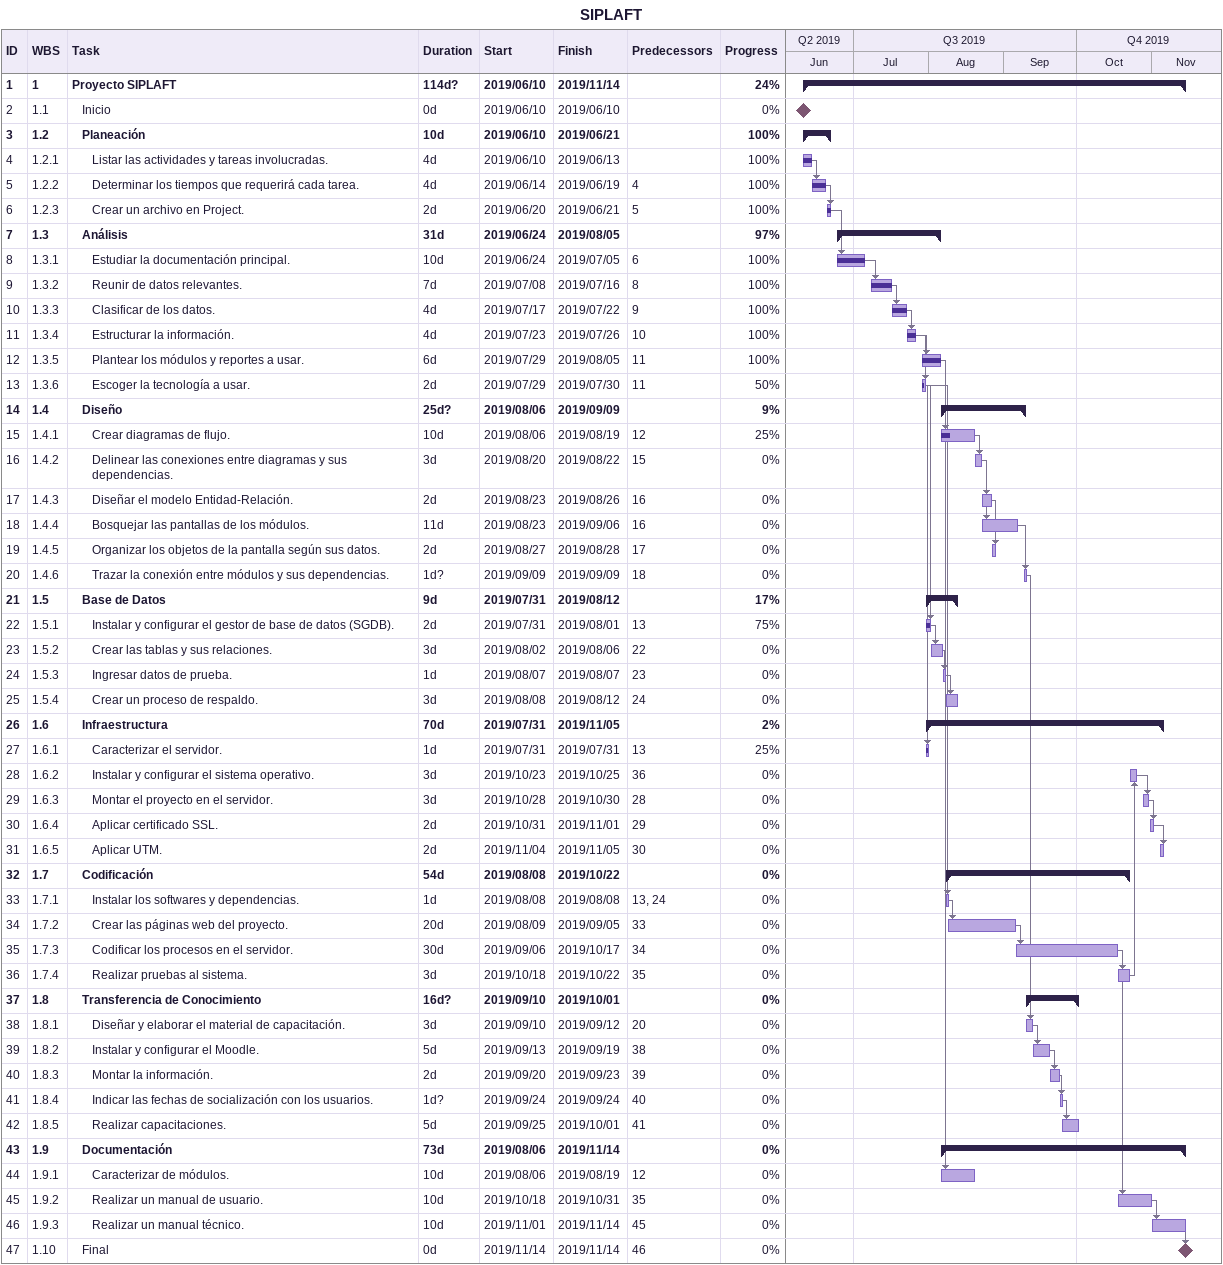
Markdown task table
SIPLAFT

| ID | WBS | Task | Duration | Start | Finish | Predecessors | % complete |
|---|---|---|---|---|---|---|---|
| 1 | 1 | **Proyecto SIPLAFT** | 114d? | 2019-06-10 | 2019-11-14 |  | 24 |
| 2 | 1.1 | Inicio | 0d | 2019-06-10 | 2019-06-10 |  | 0 |
| 3 | 1.2 | **Planeación** | 10d | 2019-06-10 | 2019-06-21 |  | 100 |
| 4 | 1.2.1 | Listar las actividades y tareas involucradas. | 4d | 2019-06-10 | 2019-06-13 |  | 100 |
| 5 | 1.2.2 | Determinar los tiempos que requerirá cada tarea. | 4d | 2019-06-14 | 2019-06-19 | 4 | 100 |
| 6 | 1.2.3 | Crear un archivo en Project. | 2d | 2019-06-20 | 2019-06-21 | 5 | 100 |
| 7 | 1.3 | **Análisis** | 31d | 2019-06-24 | 2019-08-05 |  | 97 |
| 8 | 1.3.1 | Estudiar la documentación principal. | 10d | 2019-06-24 | 2019-07-05 | 6 | 100 |
| 9 | 1.3.2 | Reunir de datos relevantes. | 7d | 2019-07-08 | 2019-07-16 | 8 | 100 |
| 10 | 1.3.3 | Clasificar de los datos. | 4d | 2019-07-17 | 2019-07-22 | 9 | 100 |
| 11 | 1.3.4 | Estructurar la información. | 4d | 2019-07-23 | 2019-07-26 | 10 | 100 |
| 12 | 1.3.5 | Plantear los módulos y reportes a usar. | 6d | 2019-07-29 | 2019-08-05 | 11 | 100 |
| 13 | 1.3.6 | Escoger la tecnología a usar. | 2d | 2019-07-29 | 2019-07-30 | 11 | 50 |
| 14 | 1.4 | **Diseño** | 25d? | 2019-08-06 | 2019-09-09 |  | 9 |
| 15 | 1.4.1 | Crear diagramas de flujo. | 10d | 2019-08-06 | 2019-08-19 | 12 | 25 |
| 16 | 1.4.2 | Delinear las conexiones entre diagramas y sus dependencias. | 3d | 2019-08-20 | 2019-08-22 | 15 | 0 |
| 17 | 1.4.3 | Diseñar el modelo Entidad-Relación. | 2d | 2019-08-23 | 2019-08-26 | 16 | 0 |
| 18 | 1.4.4 | Bosquejar las pantallas de los módulos. | 11d | 2019-08-23 | 2019-09-06 | 16 | 0 |
| 19 | 1.4.5 | Organizar los objetos de la pantalla según sus datos. | 2d | 2019-08-27 | 2019-08-28 | 17 | 0 |
| 20 | 1.4.6 | Trazar la conexión entre módulos y sus dependencias. | 1d? | 2019-09-09 | 2019-09-09 | 18 | 0 |
| 21 | 1.5 | **Base de Datos** | 9d | 2019-07-31 | 2019-08-12 |  | 17 |
| 22 | 1.5.1 | Instalar y configurar el gestor de base de datos (SGDB). | 2d | 2019-07-31 | 2019-08-01 | 13 | 75 |
| 23 | 1.5.2 | Crear las tablas y sus relaciones. | 3d | 2019-08-02 | 2019-08-06 | 22 | 0 |
| 24 | 1.5.3 | Ingresar datos de prueba. | 1d | 2019-08-07 | 2019-08-07 | 23 | 0 |
| 25 | 1.5.4 | Crear un proceso de respaldo. | 3d | 2019-08-08 | 2019-08-12 | 24 | 0 |
| 26 | 1.6 | **Infraestructura** | 70d | 2019-07-31 | 2019-11-05 |  | 2 |
| 27 | 1.6.1 | Caracterizar el servidor. | 1d | 2019-07-31 | 2019-07-31 | 13 | 25 |
| 28 | 1.6.2 | Instalar y configurar el sistema operativo. | 3d | 2019-10-23 | 2019-10-25 | 36 | 0 |
| 29 | 1.6.3 | Montar el proyecto en el servidor. | 3d | 2019-10-28 | 2019-10-30 | 28 | 0 |
| 30 | 1.6.4 | Aplicar certificado SSL. | 2d | 2019-10-31 | 2019-11-01 | 29 | 0 |
| 31 | 1.6.5 | Aplicar UTM. | 2d | 2019-11-04 | 2019-11-05 | 30 | 0 |
| 32 | 1.7 | **Codificación** | 54d | 2019-08-08 | 2019-10-22 |  | 0 |
| 33 | 1.7.1 | Instalar los softwares y dependencias. | 1d | 2019-08-08 | 2019-08-08 | 13, 24 | 0 |
| 34 | 1.7.2 | Crear las páginas web del proyecto. | 20d | 2019-08-09 | 2019-09-05 | 33 | 0 |
| 35 | 1.7.3 | Codificar los procesos en el servidor. | 30d | 2019-09-06 | 2019-10-17 | 34 | 0 |
| 36 | 1.7.4 | Realizar pruebas al sistema. | 3d | 2019-10-18 | 2019-10-22 | 35 | 0 |
| 37 | 1.8 | **Transferencia de Conocimiento** | 16d? | 2019-09-10 | 2019-10-01 |  | 0 |
| 38 | 1.8.1 | Diseñar y elaborar el material de capacitación. | 3d | 2019-09-10 | 2019-09-12 | 20 | 0 |
| 39 | 1.8.2 | Instalar y configurar el Moodle. | 5d | 2019-09-13 | 2019-09-19 | 38 | 0 |
| 40 | 1.8.3 | Montar la información. | 2d | 2019-09-20 | 2019-09-23 | 39 | 0 |
| 41 | 1.8.4 | Indicar las fechas de socialización con los usuarios. | 1d? | 2019-09-24 | 2019-09-24 | 40 | 0 |
| 42 | 1.8.5 | Realizar capacitaciones. | 5d | 2019-09-25 | 2019-10-01 | 41 | 0 |
| 43 | 1.9 | **Documentación** | 73d | 2019-08-06 | 2019-11-14 |  | 0 |
| 44 | 1.9.1 | Caracterizar de módulos. | 10d | 2019-08-06 | 2019-08-19 | 12 | 0 |
| 45 | 1.9.2 | Realizar un manual de usuario. | 10d | 2019-10-18 | 2019-10-31 | 35 | 0 |
| 46 | 1.9.3 | Realizar un manual técnico. | 10d | 2019-11-01 | 2019-11-14 | 45 | 0 |
| 47 | 1.10 | Final | 0d | 2019-11-14 | 2019-11-14 | 46 | 0 |
